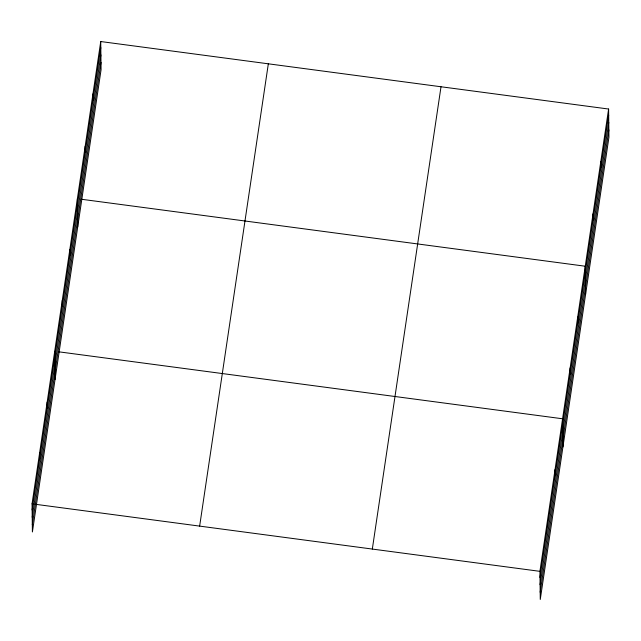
<?xml version="1.0" encoding="UTF-8"?>
<svg xmlns="http://www.w3.org/2000/svg" width="641" height="641" viewBox="0 0 641 641"><rect width="100%" height="100%" fill="white"/><g stroke="black" fill="none" stroke-linecap="round" stroke-linejoin="round"><path stroke-width="0.96" d="M100.733 41.537L101.078 69.661L32.395 531.966L32.05 503.834L100.733 41.537L608.605 109.034L608.95 137.166L540.267 599.463L539.922 571.339L608.605 109.034M32.122 509.964L100.805 47.658M32.21 517.223L100.893 54.918M32.306 524.699L100.99 62.401M199.647 526.109L268.331 63.812M372.325 549.065L441.008 86.759M539.994 577.461L608.678 115.164M540.083 584.72L608.774 122.423M540.179 592.204L608.862 129.907M81.303 199.239L585.257 266.223L585.594 294.347M58.635 351.797L562.59 418.781L562.934 446.905M32.05 503.834L34.013 504.098M35.968 504.355L539.922 571.339M600.825 161.436L600.897 167.557M593.037 213.83L593.109 219.951M577.701 317.071L577.773 323.2M570.145 367.926L570.218 374.048M555.034 469.629L555.106 475.758M547.478 520.484L547.55 526.614M92.953 93.931L93.025 100.052M85.165 146.324L85.237 152.446M77.385 198.718L77.721 226.842M69.829 249.573L69.901 255.695M62.273 300.421L62.345 306.55M54.717 351.276L55.062 379.4M47.162 402.131L47.234 408.253M39.606 452.987L39.678 459.108"/></g></svg>
